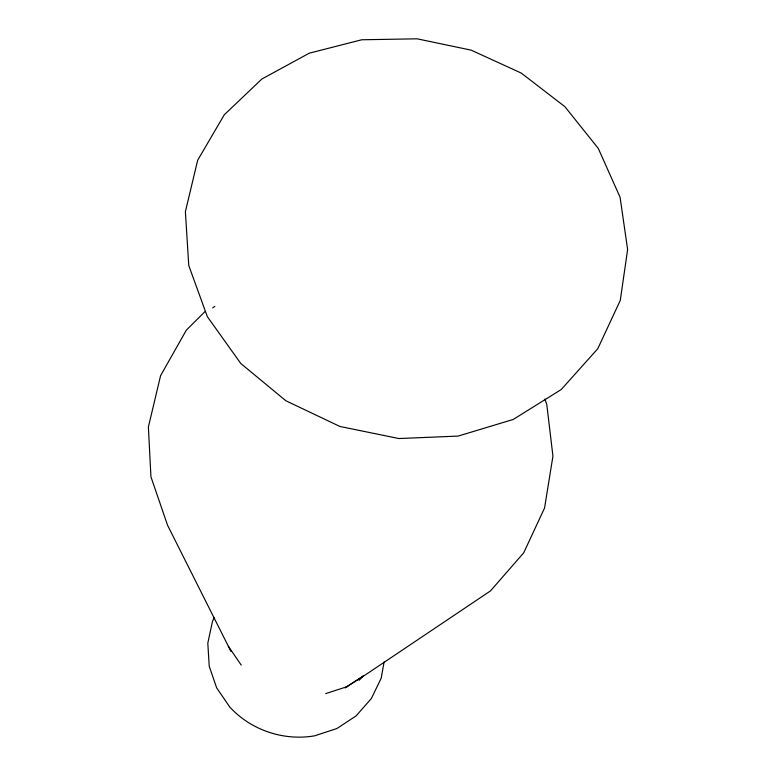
<?xml version="1.0" encoding="UTF-8"?>
<svg xmlns="http://www.w3.org/2000/svg" width="776" height="776" viewBox="0 0 776 776"><rect width="100%" height="100%" fill="white"/><g stroke="black" fill="none" stroke-linecap="round" stroke-linejoin="round"><path stroke-width="1.16" d="M384.11 661.957L381.191 678.185L371.403 698.448L356.106 715.899L336.939 728.509L314.62 735.832C283.628 741.138 251.172 730.216 229.812 707.111L216.62 687.778L209.229 666.215L207.803 643.149L212.508 621.236L214.341 617.58M361.335 677.409L358.919 680.135L363.352 675.915L345.058 687.856L366.456 674.169L490.451 590.934L523.693 552.851L544.568 507.989L552.939 456.133L546.76 404.315L544.868 399.058M204.893 311.68L186.327 330.169L160.593 375.652L148.381 426.984L150.942 476.852L167.567 525.274L231.035 651.607M212.702 307.946L214.816 306.336M325.687 693.628L347.512 686.527M241.21 665.071L228.348 646.262M627.619 249.552L620.286 300.38L597.762 348.734L561.223 389.533L513.227 419.457L458.092 436.093L398.835 438.537L339.917 426.46L285.878 400.765L240.793 363.478L207.347 316.666L188.762 265.489L185.386 211.683L197.676 160.234L224.264 114.799L261.91 78.977L309.314 53.166L361.781 39.77L417.11 38.819L471.168 50.149L521.249 73.08L564.88 106.651L598.306 148.459L620.082 197.269L627.619 249.552"/></g></svg>
